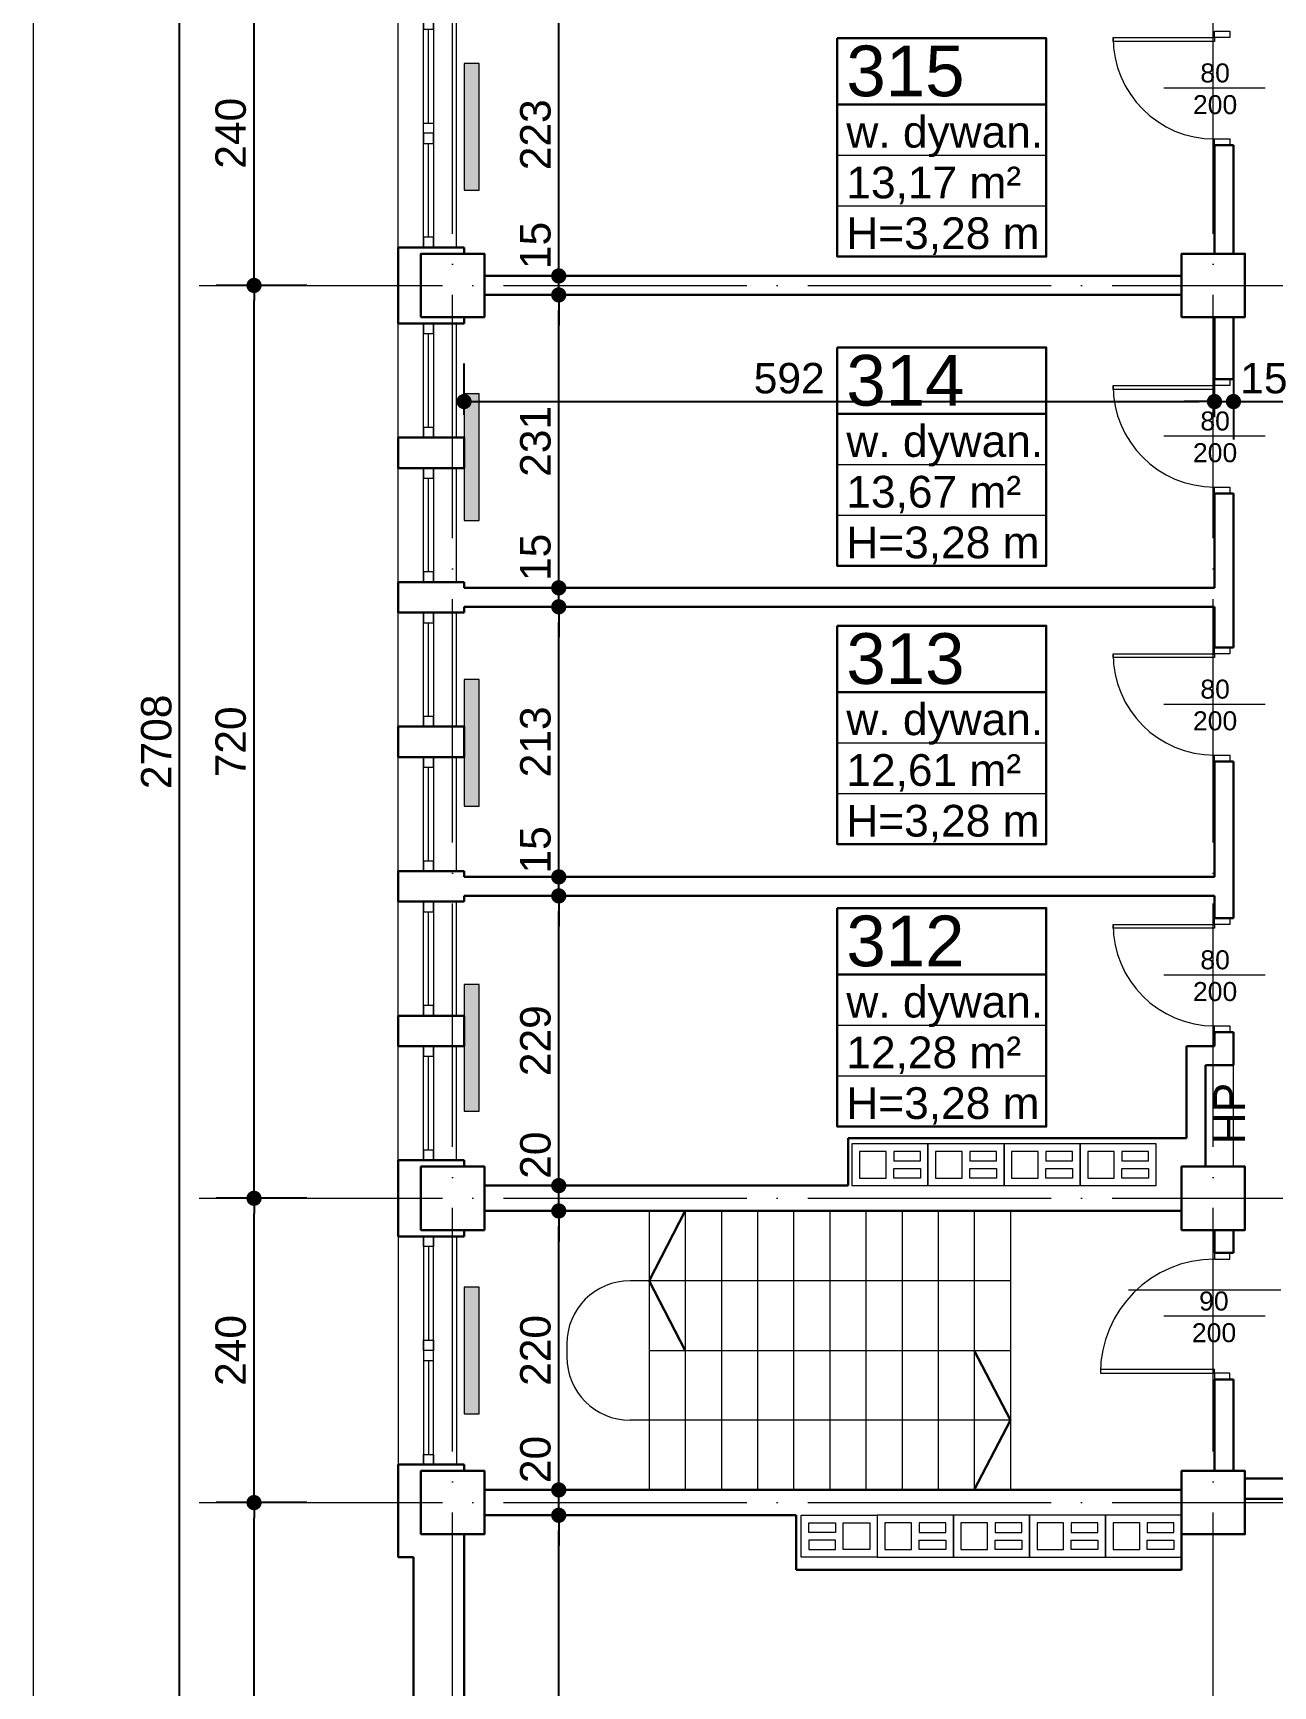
# Model space of a CAD drawing. Header units: millimetres. Extents: x 54 to 8480, y -22812 to 17434.
# Drawn here: x 1302 to 2280, y 1294 to 2598 of the extents above; entities that cross this region are included whole.
import ezdxf

# ---------------------------------------------------------------- set-up
doc = ezdxf.new("R2010")
doc.units = ezdxf.units.MM
doc.linetypes.add('ACAD_ISO04W100', pattern=[30, 24, -3, 0, -3])
doc.layers.add('grzejniki', color=104, linetype='Continuous')
doc.layers.add('TABELKI PO UWAGACH', color=5, linetype='Continuous')
for name, color, linetype, lineweight in [('osie', 132, 'ACAD_ISO04W100', 0), ('PLATFORMA', 7, 'Continuous', 0), ('STOLARKA', 97, 'Continuous', 0), ('tabelki', 151, 'Continuous', 0), ('wymiary', 150, 'Continuous', 0)]:
    doc.layers.add(name, color=color, linetype=linetype, lineweight=lineweight)
doc.styles.get("Standard").update_dxf_attribs({"font": 'arial.ttf'})
doc.dimstyles.new('ISO-25', dxfattribs={"dimtxt": 24, "dimasz": 12, "dimexe": 30, "dimexo": 30, "dimgap": 6, "dimtad": 1, "dimdec": 0, "dimtxsty": 'Standard', "dimblk": 'DOT', "dimcen": 2.5, "dimadec": 0, "dimazin": 0, "dimtfac": 1, "dimtdec": 0, "dimtmove": 0, "dimatfit": 3, "dimldrblk": 'DOT', "dimfxl": 1, "dimarcsym": 0})

# ---------------------------------------------------------------- blocks, each defined once
blk = doc.blocks.new('A$C13771EA7')
at = {"color": 132, "linetype": 'ACAD_ISO04W100', "lineweight": 0, "ltscale": 8}
for p, q in [((31, -2874), (31, 166)), ((631, -2874), (631, 166)), ((-169, -994), (3231, -994)), ((-169, -1714), (3231, -1714)), ((-169, -1954), (4311, -1954))]:
    blk.add_line(p, q, dxfattribs=at)
blk = doc.blocks.new('A$C2F3E3BB6')
at = {"layer": 'STOLARKA', "lineweight": 0}
for p, q in [((0, 40), (180, 40)), ((8, 16), (82, 16)), ((98, 16), (172, 16)), ((0, 0), (0, -6)), ((180, -6), (180, 0)), ((0, -6), (180, -6))]:
    blk.add_line(p, q, dxfattribs=at)
for points in [[(0, 20), (180, 20), (180, 12), (0, 12)], [(0, 12), (8, 12), (8, 20), (0, 20)], [(82, 12), (90, 12), (90, 20), (82, 20)], [(98, 12), (90, 12), (90, 20), (98, 20)], [(172, 12), (180, 12), (180, 20), (172, 20)]]:
    blk.add_lwpolyline(points, close=True, dxfattribs=at)
blk = doc.blocks.new('A$C4DC22848')
at = {"layer": 'STOLARKA', "lineweight": 0}
for p, q in [((0, 0), (90, 0)), ((8, -24), (82, -24)), ((0, -40), (0, -46)), ((0, -46), (90, -46)), ((90, -46), (90, -40))]:
    blk.add_line(p, q, dxfattribs=at)
for points in [[(0, -20), (90, -20), (90, -28), (0, -28)], [(0, -28), (8, -28), (8, -20), (0, -20)], [(82, -28), (90, -28), (90, -20), (82, -20)]]:
    blk.add_lwpolyline(points, close=True, dxfattribs=at)
blk = doc.blocks.new('A$C1D836454')
at = {"color": 82, "lineweight": 0}
for points in [[(0, -16.5), (60, -16.5), (60, 16.5), (0, 16.5)], [(6, -10.5), (27, -10.5), (27, 10.5), (6, 10.5)], [(33, 3), (54, 3), (54, 10.5), (33, 10.5)], [(33, -3), (54, -3), (54, -10.5), (33, -10.5)]]:
    blk.add_lwpolyline(points, close=True, dxfattribs=at)
blk = doc.blocks.new('_Dot')
at = {"color": 0, "linetype": 'ByBlock', "lineweight": -2}
blk.add_line((-0.5, 0), (-1, 0), dxfattribs=at)
at = {"color": 0, "linetype": 'ByBlock', "lineweight": 0, "const_width": 0.5}
blk.add_lwpolyline([(-0.25, 0, 1), (0.25, 0, 1)], format="xyb", close=True, dxfattribs=at)
blk = doc.blocks.new('*D123')
at = {"layer": 'Defpoints', "color": 0, "linetype": 'Continuous', "lineweight": 0}
for p in [(1475.9, 1438.7), (1547.6, 1438.7), (1547.6, 718.7)]:
    blk.add_point(p, dxfattribs=at)
at = {"layer": 'wymiary', "color": 0, "linetype": 'Continuous', "lineweight": -2}
for p, q in [((1517.6, 1438.7), (1445.9, 1438.7)), ((1475.9, 730.7), (1475.9, 1426.7)), ((1517.6, 718.7), (1445.9, 718.7))]:
    blk.add_line(p, q, dxfattribs=at)
at = {"layer": 'wymiary', "color": 0, "linetype": 'Continuous', "lineweight": -2, "xscale": 12, "yscale": 12, "zscale": 12}
for p, rotation in [((1475.9, 1438.7), 90), ((1475.9, 718.7), 270)]:
    blk.add_blockref('_Dot', p, dxfattribs=dict(at, rotation=rotation))
at = {"layer": 'wymiary', "color": 0, "linetype": 'Continuous', "lineweight": 0, "insert": (1457.6, 1078.7), "char_height": 24, "attachment_point": 5, "rotation": 90}
blk.add_mtext('720', dxfattribs=at)
blk = doc.blocks.new('*D124')
at = {"layer": 'Defpoints', "color": 0, "linetype": 'Continuous', "lineweight": 0}
for p in [(1475.9, 1678.7), (1547.6, 1678.7), (1547.6, 1438.7)]:
    blk.add_point(p, dxfattribs=at)
at = {"layer": 'wymiary', "color": 0, "linetype": 'Continuous', "lineweight": -2}
for p, q in [((1517.6, 1678.7), (1445.9, 1678.7)), ((1475.9, 1450.7), (1475.9, 1666.7)), ((1517.6, 1438.7), (1445.9, 1438.7))]:
    blk.add_line(p, q, dxfattribs=at)
at = {"layer": 'wymiary', "color": 0, "linetype": 'Continuous', "lineweight": -2, "xscale": 12, "yscale": 12, "zscale": 12}
for p, rotation in [((1475.9, 1678.7), 90), ((1475.9, 1438.7), 270)]:
    blk.add_blockref('_Dot', p, dxfattribs=dict(at, rotation=rotation))
at = {"layer": 'wymiary', "color": 0, "linetype": 'Continuous', "lineweight": 0, "insert": (1457.6, 1558.7), "char_height": 24, "attachment_point": 5, "rotation": 90}
blk.add_mtext('240', dxfattribs=at)
blk = doc.blocks.new('*D125')
at = {"layer": 'Defpoints', "color": 0, "linetype": 'Continuous', "lineweight": 0}
for p in [(1475.9, 2398.7), (1547.6, 2398.7), (1547.6, 1678.7)]:
    blk.add_point(p, dxfattribs=at)
at = {"layer": 'wymiary', "color": 0, "linetype": 'Continuous', "lineweight": -2}
for p, q in [((1517.6, 2398.7), (1445.9, 2398.7)), ((1475.9, 1690.7), (1475.9, 2386.7)), ((1517.6, 1678.7), (1445.9, 1678.7))]:
    blk.add_line(p, q, dxfattribs=at)
at = {"layer": 'wymiary', "color": 0, "linetype": 'Continuous', "lineweight": -2, "xscale": 12, "yscale": 12, "zscale": 12}
for p, rotation in [((1475.9, 2398.7), 90), ((1475.9, 1678.7), 270)]:
    blk.add_blockref('_Dot', p, dxfattribs=dict(at, rotation=rotation))
at = {"layer": 'wymiary', "color": 0, "linetype": 'Continuous', "lineweight": 0, "insert": (1457.6, 2038.7), "char_height": 24, "attachment_point": 5, "rotation": 90}
blk.add_mtext('720', dxfattribs=at)
blk = doc.blocks.new('*D99')
at = {"layer": 'Defpoints', "color": 0, "linetype": 'Continuous', "lineweight": 0}
for p in [(1475.9, 2638.7), (1547.6, 2638.7), (1547.6, 2398.7)]:
    blk.add_point(p, dxfattribs=at)
at = {"layer": 'wymiary', "color": 0, "linetype": 'Continuous', "lineweight": -2}
for p, q in [((1517.6, 2638.7), (1445.9, 2638.7)), ((1475.9, 2410.7), (1475.9, 2626.7)), ((1517.6, 2398.7), (1445.9, 2398.7))]:
    blk.add_line(p, q, dxfattribs=at)
at = {"layer": 'wymiary', "color": 0, "linetype": 'Continuous', "lineweight": -2, "xscale": 12, "yscale": 12, "zscale": 12}
for p, rotation in [((1475.9, 2638.7), 90), ((1475.9, 2398.7), 270)]:
    blk.add_blockref('_Dot', p, dxfattribs=dict(at, rotation=rotation))
at = {"layer": 'wymiary', "color": 0, "linetype": 'Continuous', "lineweight": 0, "insert": (1457.6, 2518.7), "char_height": 24, "attachment_point": 5, "rotation": 90}
blk.add_mtext('240', dxfattribs=at)
blk = doc.blocks.new('*D115')
at = {"layer": 'Defpoints', "color": 0, "linetype": 'Continuous', "lineweight": 0}
for p in [(1417.2, 3392.7), (1601.6, 3392.7), (1601.6, 684.7)]:
    blk.add_point(p, dxfattribs=at)
at = {"layer": 'wymiary', "color": 0, "linetype": 'Continuous', "lineweight": -2}
for p, q in [((1571.6, 3392.7), (1387.2, 3392.7)), ((1417.2, 696.7), (1417.2, 3380.7)), ((1571.6, 684.7), (1387.2, 684.7))]:
    blk.add_line(p, q, dxfattribs=at)
at = {"layer": 'wymiary', "color": 0, "linetype": 'Continuous', "lineweight": -2, "xscale": 12, "yscale": 12, "zscale": 12}
for p, rotation in [((1417.2, 3392.7), 90), ((1417.2, 684.7), 270)]:
    blk.add_blockref('_Dot', p, dxfattribs=dict(at, rotation=rotation))
at = {"layer": 'wymiary', "color": 0, "linetype": 'Continuous', "lineweight": 0, "insert": (1398.9, 2038.7), "char_height": 24, "attachment_point": 5, "rotation": 90}
blk.add_mtext('2708', dxfattribs=at)
blk = doc.blocks.new('*D276')
at = {"layer": 'Defpoints', "color": 0, "linetype": 'Continuous', "lineweight": 0}
for p in [(1716.3, 1428.7), (1755.6, 1428.7), (1755.6, 724.7)]:
    blk.add_point(p, dxfattribs=at)
at = {"layer": 'wymiary', "color": 0, "linetype": 'Continuous', "lineweight": -2}
for p, q in [((1725.6, 1428.7), (1686.3, 1428.7)), ((1716.3, 736.7), (1716.3, 1416.7)), ((1725.6, 724.7), (1686.3, 724.7))]:
    blk.add_line(p, q, dxfattribs=at)
at = {"layer": 'wymiary', "color": 0, "linetype": 'Continuous', "lineweight": -2, "xscale": 12, "yscale": 12, "zscale": 12}
for p, rotation in [((1716.3, 1428.7), 90), ((1716.3, 724.7), 270)]:
    blk.add_blockref('_Dot', p, dxfattribs=dict(at, rotation=rotation))
at = {"layer": 'wymiary', "color": 0, "linetype": 'Continuous', "lineweight": 0, "insert": (1698, 1076.7), "char_height": 24, "attachment_point": 5, "rotation": 90}
blk.add_mtext('704', dxfattribs=at)
blk = doc.blocks.new('*D275')
at = {"layer": 'Defpoints', "color": 0, "linetype": 'Continuous', "lineweight": 0}
for p in [(1716.3, 1448.7), (1716.3, 1448.7), (1755.6, 1428.7)]:
    blk.add_point(p, dxfattribs=at)
at = {"layer": 'wymiary', "color": 0, "linetype": 'Continuous', "lineweight": -2}
for p, q in [((1716.3, 1460.7), (1716.3, 1472.7)), ((1716.3, 1428.7), (1716.3, 1448.7)), ((1725.6, 1428.7), (1686.3, 1428.7)), ((1716.3, 1416.7), (1716.3, 1404.7))]:
    blk.add_line(p, q, dxfattribs=at)
at = {"layer": 'wymiary', "color": 0, "linetype": 'Continuous', "lineweight": -2, "xscale": 12, "yscale": 12, "zscale": 12}
for p, rotation in [((1716.3, 1448.7), 270), ((1716.3, 1428.7), 90)]:
    blk.add_blockref('_Dot', p, dxfattribs=dict(at, rotation=rotation))
at = {"layer": 'wymiary', "color": 0, "linetype": 'Continuous', "lineweight": 0, "insert": (1698, 1472.7), "char_height": 24, "attachment_point": 5, "rotation": 90}
blk.add_mtext('20', dxfattribs=at)
blk = doc.blocks.new('*D277')
at = {"layer": 'Defpoints', "color": 0, "linetype": 'Continuous', "lineweight": 0}
for p in [(1716.3, 1668.7), (1716.3, 1668.7), (1716.3, 1448.7)]:
    blk.add_point(p, dxfattribs=at)
at = {"layer": 'wymiary', "color": 0, "linetype": 'Continuous', "lineweight": -2}
blk.add_line((1716.3, 1460.7), (1716.3, 1656.7), dxfattribs=at)
at = {"layer": 'wymiary', "color": 0, "linetype": 'Continuous', "lineweight": -2, "xscale": 12, "yscale": 12, "zscale": 12}
for p, rotation in [((1716.3, 1668.7), 90), ((1716.3, 1448.7), 270)]:
    blk.add_blockref('_Dot', p, dxfattribs=dict(at, rotation=rotation))
at = {"layer": 'wymiary', "color": 0, "linetype": 'Continuous', "lineweight": 0, "insert": (1698, 1558.7), "char_height": 24, "attachment_point": 5, "rotation": 90}
blk.add_mtext('220', dxfattribs=at)
blk = doc.blocks.new('*D278')
at = {"layer": 'Defpoints', "color": 0, "linetype": 'Continuous', "lineweight": 0}
for p in [(1716.3, 1688.7), (1716.3, 1688.7), (1716.3, 1668.7)]:
    blk.add_point(p, dxfattribs=at)
at = {"layer": 'wymiary', "color": 0, "linetype": 'Continuous', "lineweight": -2}
for p, q in [((1716.3, 1700.7), (1716.3, 1712.7)), ((1716.3, 1668.7), (1716.3, 1688.7)), ((1716.3, 1656.7), (1716.3, 1644.7))]:
    blk.add_line(p, q, dxfattribs=at)
at = {"layer": 'wymiary', "color": 0, "linetype": 'Continuous', "lineweight": -2, "xscale": 12, "yscale": 12, "zscale": 12}
for p, rotation in [((1716.3, 1688.7), 270), ((1716.3, 1668.7), 90)]:
    blk.add_blockref('_Dot', p, dxfattribs=dict(at, rotation=rotation))
at = {"layer": 'wymiary', "color": 0, "linetype": 'Continuous', "lineweight": 0, "insert": (1698, 1712.7), "char_height": 24, "attachment_point": 5, "rotation": 90}
blk.add_mtext('20', dxfattribs=at)
blk = doc.blocks.new('*D279')
at = {"layer": 'Defpoints', "color": 0, "linetype": 'Continuous', "lineweight": 0}
for p in [(1716.3, 1917.2), (1716.3, 1917.2), (1716.3, 1688.7)]:
    blk.add_point(p, dxfattribs=at)
at = {"layer": 'wymiary', "color": 0, "linetype": 'Continuous', "lineweight": -2}
blk.add_line((1716.3, 1700.7), (1716.3, 1905.2), dxfattribs=at)
at = {"layer": 'wymiary', "color": 0, "linetype": 'Continuous', "lineweight": -2, "xscale": 12, "yscale": 12, "zscale": 12}
for p, rotation in [((1716.3, 1917.2), 90), ((1716.3, 1688.7), 270)]:
    blk.add_blockref('_Dot', p, dxfattribs=dict(at, rotation=rotation))
at = {"layer": 'wymiary', "color": 0, "linetype": 'Continuous', "lineweight": 0, "insert": (1698, 1803), "char_height": 24, "attachment_point": 5, "rotation": 90}
blk.add_mtext('229', dxfattribs=at)
blk = doc.blocks.new('*D280')
at = {"layer": 'Defpoints', "color": 0, "linetype": 'Continuous', "lineweight": 0}
for p in [(1716.3, 1932.2), (1716.3, 1932.2), (1716.3, 1917.2)]:
    blk.add_point(p, dxfattribs=at)
at = {"layer": 'wymiary', "color": 0, "linetype": 'Continuous', "lineweight": -2}
for p, q in [((1716.3, 1944.2), (1716.3, 1956.2)), ((1716.3, 1917.2), (1716.3, 1932.2)), ((1716.3, 1905.2), (1716.3, 1893.2))]:
    blk.add_line(p, q, dxfattribs=at)
at = {"layer": 'wymiary', "color": 0, "linetype": 'Continuous', "lineweight": -2, "xscale": 12, "yscale": 12, "zscale": 12}
for p, rotation in [((1716.3, 1932.2), 270), ((1716.3, 1917.2), 90)]:
    blk.add_blockref('_Dot', p, dxfattribs=dict(at, rotation=rotation))
at = {"layer": 'wymiary', "color": 0, "linetype": 'Continuous', "lineweight": 0, "insert": (1698, 1953.5), "char_height": 24, "attachment_point": 5, "rotation": 90}
blk.add_mtext('15', dxfattribs=at)
blk = doc.blocks.new('*D281')
at = {"layer": 'Defpoints', "color": 0, "linetype": 'Continuous', "lineweight": 0}
for p in [(1716.3, 2145.2), (1716.3, 2145.2), (1716.3, 1932.2)]:
    blk.add_point(p, dxfattribs=at)
at = {"layer": 'wymiary', "color": 0, "linetype": 'Continuous', "lineweight": -2}
blk.add_line((1716.3, 1944.2), (1716.3, 2133.2), dxfattribs=at)
at = {"layer": 'wymiary', "color": 0, "linetype": 'Continuous', "lineweight": -2, "xscale": 12, "yscale": 12, "zscale": 12}
for p, rotation in [((1716.3, 2145.2), 90), ((1716.3, 1932.2), 270)]:
    blk.add_blockref('_Dot', p, dxfattribs=dict(at, rotation=rotation))
at = {"layer": 'wymiary', "color": 0, "linetype": 'Continuous', "lineweight": 0, "insert": (1698, 2038.7), "char_height": 24, "attachment_point": 5, "rotation": 90}
blk.add_mtext('213', dxfattribs=at)
blk = doc.blocks.new('*D282')
at = {"layer": 'Defpoints', "color": 0, "linetype": 'Continuous', "lineweight": 0}
for p in [(1716.3, 2160.2), (1716.3, 2160.2), (1716.3, 2145.2)]:
    blk.add_point(p, dxfattribs=at)
at = {"layer": 'wymiary', "color": 0, "linetype": 'Continuous', "lineweight": -2}
for p, q in [((1716.3, 2172.2), (1716.3, 2184.2)), ((1716.3, 2145.2), (1716.3, 2160.2)), ((1716.3, 2133.2), (1716.3, 2121.2))]:
    blk.add_line(p, q, dxfattribs=at)
at = {"layer": 'wymiary', "color": 0, "linetype": 'Continuous', "lineweight": -2, "xscale": 12, "yscale": 12, "zscale": 12}
for p, rotation in [((1716.3, 2160.2), 270), ((1716.3, 2145.2), 90)]:
    blk.add_blockref('_Dot', p, dxfattribs=dict(at, rotation=rotation))
at = {"layer": 'wymiary', "color": 0, "linetype": 'Continuous', "lineweight": 0, "insert": (1698, 2184.2), "char_height": 24, "attachment_point": 5, "rotation": 90}
blk.add_mtext('15', dxfattribs=at)
blk = doc.blocks.new('*D283')
at = {"layer": 'Defpoints', "color": 0, "linetype": 'Continuous', "lineweight": 0}
for p in [(1716.3, 2391.2), (1716.3, 2391.2), (1716.3, 2160.2)]:
    blk.add_point(p, dxfattribs=at)
at = {"layer": 'wymiary', "color": 0, "linetype": 'Continuous', "lineweight": -2}
blk.add_line((1716.3, 2172.2), (1716.3, 2379.2), dxfattribs=at)
at = {"layer": 'wymiary', "color": 0, "linetype": 'Continuous', "lineweight": -2, "xscale": 12, "yscale": 12, "zscale": 12}
for p, rotation in [((1716.3, 2391.2), 90), ((1716.3, 2160.2), 270)]:
    blk.add_blockref('_Dot', p, dxfattribs=dict(at, rotation=rotation))
at = {"layer": 'wymiary', "color": 0, "linetype": 'Continuous', "lineweight": 0, "insert": (1698, 2275.7), "char_height": 24, "attachment_point": 5, "rotation": 90}
blk.add_mtext('231', dxfattribs=at)
blk = doc.blocks.new('*D284')
at = {"layer": 'Defpoints', "color": 0, "linetype": 'Continuous', "lineweight": 0}
for p in [(1716.3, 2406.2), (1716.3, 2406.2), (1716.3, 2391.2)]:
    blk.add_point(p, dxfattribs=at)
at = {"layer": 'wymiary', "color": 0, "linetype": 'Continuous', "lineweight": -2}
for p, q in [((1716.3, 2418.2), (1716.3, 2430.2)), ((1716.3, 2391.2), (1716.3, 2406.2)), ((1716.3, 2379.2), (1716.3, 2367.2))]:
    blk.add_line(p, q, dxfattribs=at)
at = {"layer": 'wymiary', "color": 0, "linetype": 'Continuous', "lineweight": -2, "xscale": 12, "yscale": 12, "zscale": 12}
for p, rotation in [((1716.3, 2406.2), 270), ((1716.3, 2391.2), 90)]:
    blk.add_blockref('_Dot', p, dxfattribs=dict(at, rotation=rotation))
at = {"layer": 'wymiary', "color": 0, "linetype": 'Continuous', "lineweight": 0, "insert": (1698, 2430.2), "char_height": 24, "attachment_point": 5, "rotation": 90}
blk.add_mtext('15', dxfattribs=at)
blk = doc.blocks.new('*D285')
at = {"layer": 'Defpoints', "color": 0, "linetype": 'Continuous', "lineweight": 0}
for p in [(1716.3, 2628.7), (1716.3, 2628.7), (1716.3, 2406.2)]:
    blk.add_point(p, dxfattribs=at)
at = {"layer": 'wymiary', "color": 0, "linetype": 'Continuous', "lineweight": -2}
blk.add_line((1716.3, 2418.2), (1716.3, 2616.7), dxfattribs=at)
at = {"layer": 'wymiary', "color": 0, "linetype": 'Continuous', "lineweight": -2, "xscale": 12, "yscale": 12, "zscale": 12}
for p, rotation in [((1716.3, 2628.7), 90), ((1716.3, 2406.2), 270)]:
    blk.add_blockref('_Dot', p, dxfattribs=dict(at, rotation=rotation))
at = {"layer": 'wymiary', "color": 0, "linetype": 'Continuous', "lineweight": 0, "insert": (1698, 2517.5), "char_height": 24, "attachment_point": 5, "rotation": 90}
blk.add_mtext('223', dxfattribs=at)
blk = doc.blocks.new('*D578')
at = {"layer": 'Defpoints', "color": 0, "linetype": 'Continuous', "lineweight": 0}
for p in [(2233.6, 2307.1), (1641.6, 2266.7), (2233.6, 2264.7)]:
    blk.add_point(p, dxfattribs=at)
at = {"layer": 'wymiary', "color": 0, "linetype": 'Continuous', "lineweight": -2}
for p, q in [((1641.6, 2296.7), (1641.6, 2337.1)), ((2233.6, 2294.7), (2233.6, 2337.1)), ((1653.6, 2307.1), (2221.6, 2307.1))]:
    blk.add_line(p, q, dxfattribs=at)
at = {"layer": 'wymiary', "color": 0, "linetype": 'Continuous', "lineweight": -2, "xscale": 12, "yscale": 12, "zscale": 12, "rotation": 180}
blk.add_blockref('_Dot', (1641.6, 2307.1), dxfattribs=at)
at = {"layer": 'wymiary', "color": 0, "linetype": 'Continuous', "lineweight": -2, "xscale": 12, "yscale": 12, "zscale": 12}
blk.add_blockref('_Dot', (2233.6, 2307.1), dxfattribs=at)
at = {"layer": 'wymiary', "color": 0, "linetype": 'Continuous', "lineweight": 0, "insert": (1898.1, 2325.4), "char_height": 24, "attachment_point": 5}
blk.add_mtext('592', dxfattribs=at)
blk = doc.blocks.new('*D579')
at = {"layer": 'Defpoints', "color": 0, "linetype": 'Continuous', "lineweight": 0}
for p in [(2248.6, 2364.7), (2248.6, 2307.1), (2233.6, 2264.7)]:
    blk.add_point(p, dxfattribs=at)
at = {"layer": 'wymiary', "color": 0, "linetype": 'Continuous', "lineweight": -2}
for p, q in [((2233.6, 2294.7), (2233.6, 2337.1)), ((2248.6, 2334.7), (2248.6, 2277.1)), ((2221.6, 2307.1), (2209.6, 2307.1)), ((2233.6, 2307.1), (2248.6, 2307.1)), ((2260.6, 2307.1), (2272.6, 2307.1))]:
    blk.add_line(p, q, dxfattribs=at)
at = {"layer": 'wymiary', "color": 0, "linetype": 'Continuous', "lineweight": -2, "xscale": 12, "yscale": 12, "zscale": 12}
blk.add_blockref('_Dot', (2233.6, 2307.1), dxfattribs=at)
at = {"layer": 'wymiary', "color": 0, "linetype": 'Continuous', "lineweight": -2, "xscale": 12, "yscale": 12, "zscale": 12, "rotation": 180}
blk.add_blockref('_Dot', (2248.6, 2307.1), dxfattribs=at)
at = {"layer": 'wymiary', "color": 0, "linetype": 'Continuous', "lineweight": 0, "insert": (2272.6, 2325.4), "char_height": 24, "attachment_point": 5}
blk.add_mtext('15', dxfattribs=at)
blk = doc.blocks.new('*D580')
at = {"layer": 'Defpoints', "color": 0, "linetype": 'Continuous', "lineweight": 0}
for p in [(2248.6, 2364.7), (2452.6, 2307.1), (2452.6, 2307.1)]:
    blk.add_point(p, dxfattribs=at)
at = {"layer": 'wymiary', "color": 0, "linetype": 'Continuous', "lineweight": -2}
for p, q in [((2248.6, 2334.7), (2248.6, 2277.1)), ((2260.6, 2307.1), (2440.6, 2307.1))]:
    blk.add_line(p, q, dxfattribs=at)
at = {"layer": 'wymiary', "color": 0, "linetype": 'Continuous', "lineweight": -2, "xscale": 12, "yscale": 12, "zscale": 12, "rotation": 180}
blk.add_blockref('_Dot', (2248.6, 2307.1), dxfattribs=at)
at = {"layer": 'wymiary', "color": 0, "linetype": 'Continuous', "lineweight": -2, "xscale": 12, "yscale": 12, "zscale": 12}
blk.add_blockref('_Dot', (2452.6, 2307.1), dxfattribs=at)
at = {"layer": 'wymiary', "color": 0, "linetype": 'Continuous', "lineweight": 0, "insert": (2350.6, 2325.4), "char_height": 24, "attachment_point": 5}
blk.add_mtext('204', dxfattribs=at)
blk = doc.blocks.new('A$C508466D2')
at = {"layer": 'grzejniki', "linetype": 'Continuous', "lineweight": 0}
blk.add_hatch(color=256, dxfattribs=at).paths.add_polyline_path([(-50, -12), (50, -12), (50, 0), (-50, 0)])
blk.add_lwpolyline([(-50, -12), (50, -12), (50, 0), (-50, 0)], close=True, dxfattribs=at)

msp = doc.modelspace()

# ---------------------------------------------------------------- linework, layer by layer
at = {"lineweight": 30}
for p, q in [((2233.6, 2509.2), (2233.6, 2423.7)), ((2233.6, 2509.2), (2248.6, 2509.2)), ((2248.6, 2509.2), (2248.6, 2423.7)), ((1589.6, 2428.7), (1589.6, 2368.7)), ((1641.6, 2428.7), (1589.6, 2428.7)), ((1641.6, 2428.7), (1641.6, 2423.7)), ((1657.6, 2406.2), (2207.6, 2406.2)), ((1657.6, 2391.2), (2207.6, 2391.2)), ((1641.6, 2373.7), (1641.6, 2368.7)), ((2233.6, 2373.7), (2233.6, 2324.7)), ((2248.6, 2373.7), (2248.6, 2324.7)), ((1641.6, 2368.7), (1589.6, 2368.7)), ((2233.6, 2324.7), (2248.6, 2324.7)), ((1589.6, 2278.7), (1589.6, 2254.7)), ((1641.6, 2278.7), (1589.6, 2278.7)), ((1641.6, 2278.7), (1641.6, 2254.7)), ((1641.6, 2254.7), (1589.6, 2254.7)), ((2233.6, 2234.7), (2233.6, 2160.2)), ((2233.6, 2234.7), (2248.6, 2234.7)), ((2248.6, 2234.7), (2248.6, 2113.2)), ((1589.6, 2164.7), (1589.6, 2140.7)), ((1641.6, 2164.7), (1589.6, 2164.7)), ((1641.6, 2164.7), (1641.6, 2160.2)), ((1641.6, 2160.2), (2233.6, 2160.2)), ((1641.6, 2140.7), (1589.6, 2140.7)), ((1641.6, 2145.2), (2233.6, 2145.2)), ((1641.6, 2145.2), (1641.6, 2140.7)), ((2233.6, 2145.2), (2233.6, 2113.2)), ((2233.6, 2113.2), (2248.6, 2113.2)), ((1589.6, 2050.7), (1589.6, 2026.7)), ((1641.6, 2050.7), (1589.6, 2050.7)), ((1641.6, 2050.7), (1641.6, 2026.7)), ((1641.6, 2026.7), (1589.6, 2026.7)), ((2233.6, 2023.2), (2233.6, 1932.2)), ((2233.6, 2023.2), (2248.6, 2023.2)), ((2248.6, 2023.2), (2248.6, 1899.7)), ((1589.6, 1936.7), (1589.6, 1912.7)), ((1641.6, 1936.7), (1589.6, 1936.7)), ((1641.6, 1936.7), (1641.6, 1932.2)), ((1641.6, 1932.2), (2233.6, 1932.2)), ((1641.6, 1917.2), (2233.6, 1917.2)), ((1641.6, 1917.2), (1641.6, 1912.7)), ((2233.6, 1917.2), (2233.6, 1899.7)), ((1641.6, 1912.7), (1589.6, 1912.7)), ((2233.6, 1899.7), (2248.6, 1899.7)), ((1589.6, 1822.7), (1589.6, 1798.7)), ((1641.6, 1822.7), (1589.6, 1822.7)), ((1641.6, 1822.7), (1641.6, 1798.7)), ((2233.6, 1809.7), (2233.6, 1798.7)), ((2233.6, 1809.7), (2248.6, 1809.7)), ((2248.6, 1809.7), (2248.6, 1783.7)), ((1641.6, 1798.7), (1589.6, 1798.7)), ((2211.6, 1798.7), (2211.6, 1726.2)), ((2211.6, 1798.7), (2233.6, 1798.7)), ((2226.6, 1783.7), (2226.6, 1703.7)), ((2226.6, 1783.7), (2248.6, 1783.7)), ((1944.6, 1688.7), (1944.6, 1726.2)), ((2211.6, 1726.2), (1944.6, 1726.2)), ((1589.6, 1708.7), (1589.6, 1648.7)), ((1641.6, 1708.7), (1589.6, 1708.7)), ((1641.6, 1708.7), (1641.6, 1703.7)), ((1657.6, 1688.7), (1944.6, 1688.7)), ((1657.6, 1668.7), (2207.6, 1668.7)), ((1816.1, 1668.7), (1787.6, 1613.7)), ((1641.6, 1648.7), (1589.6, 1648.7)), ((1641.6, 1653.7), (1641.6, 1648.7)), ((2233.6, 1653.7), (2233.6, 1635.7)), ((2248.6, 1653.7), (2248.6, 1635.7)), ((2233.6, 1635.7), (2248.6, 1635.7)), ((1787.6, 1613.7), (1816.1, 1558.7)), ((2044.1, 1558.7), (2072.6, 1503.7)), ((2233.6, 1535.7), (2233.6, 1463.7)), ((2233.6, 1535.7), (2248.6, 1535.7)), ((2248.6, 1535.7), (2248.6, 1463.7)), ((2072.6, 1503.7), (2044.1, 1448.7)), ((1589.6, 1468.7), (1589.6, 1395.7)), ((1641.6, 1468.7), (1589.6, 1468.7)), ((1641.6, 1468.7), (1641.6, 1463.7)), ((1657.6, 1448.7), (2207.6, 1448.7)), ((2257.6, 1457.7), (2317.6, 1457.7)), ((2257.6, 1441.7), (2317.6, 1441.7)), ((1657.6, 1428.7), (1903.6, 1428.7)), ((1903.6, 1385.7), (1903.6, 1428.7)), ((1641.6, 743.7), (1641.6, 1413.7)), ((2207.6, 1413.7), (2207.6, 1385.7)), ((1589.6, 1395.7), (1601.6, 1395.7)), ((1601.6, 684.7), (1601.6, 1395.7)), ((2207.6, 1385.7), (1903.6, 1385.7))]:
    msp.add_line(p, q, dxfattribs=at)
at = {"lineweight": 0}
for p, q in [((1787.6, 1668.7), (1787.6, 1448.7)), ((1816.1, 1668.7), (1816.1, 1448.7)), ((1844.6, 1668.7), (1844.6, 1448.7)), ((1873.1, 1668.7), (1873.1, 1448.7)), ((1901.6, 1668.7), (1901.6, 1448.7)), ((1930.1, 1668.7), (1930.1, 1448.7)), ((1958.6, 1668.7), (1958.6, 1448.7)), ((1987.1, 1668.7), (1987.1, 1448.7)), ((2015.6, 1668.7), (2015.6, 1448.7)), ((2044.1, 1668.7), (2044.1, 1448.7)), ((2072.6, 1668.7), (2072.6, 1448.7)), ((2072.6, 1613.7), (1772.6, 1613.7)), ((1722.6, 1563.7), (1722.6, 1553.7)), ((1787.6, 1558.7), (2072.6, 1558.7)), ((2072.6, 1503.7), (1772.6, 1503.7))]:
    msp.add_line(p, q, dxfattribs=at)
at = {"lineweight": 30}
for points in [[(1607.6, 2373.7), (1657.6, 2373.7), (1657.6, 2423.7), (1607.6, 2423.7)], [(1607.6, 2373.7), (1657.6, 2373.7), (1657.6, 2423.7), (1607.6, 2423.7)], [(2207.6, 2373.7), (2257.6, 2373.7), (2257.6, 2423.7), (2207.6, 2423.7)], [(1607.6, 1653.7), (1657.6, 1653.7), (1657.6, 1703.7), (1607.6, 1703.7)], [(1607.6, 1653.7), (1657.6, 1653.7), (1657.6, 1703.7), (1607.6, 1703.7)], [(2207.6, 1653.7), (2257.6, 1653.7), (2257.6, 1703.7), (2207.6, 1703.7)], [(1607.6, 1413.7), (1657.6, 1413.7), (1657.6, 1463.7), (1607.6, 1463.7)], [(1607.6, 1413.7), (1657.6, 1413.7), (1657.6, 1463.7), (1607.6, 1463.7)], [(2207.6, 1413.7), (2257.6, 1413.7), (2257.6, 1463.7), (2207.6, 1463.7)]]:
    msp.add_lwpolyline(points, close=True, dxfattribs=at)
at = {"lineweight": 0}
for centre, start, end in [((1772.6, 1563.7), 90, 180), ((1772.6, 1553.7), 180, 270)]:
    msp.add_arc(centre, 50, start, end, dxfattribs=at)
at = {"layer": 'PLATFORMA', "color": 7, "lineweight": 0}
msp.add_lwpolyline([(1301.6, 209.5), (6941.6, 209.5), (6941.6, 3804.5), (1301.6, 3804.5)], close=True, dxfattribs=at)
at = {"layer": 'PLATFORMA', "color": 1, "linetype": 'Continuous', "lineweight": 0}
msp.add_lwpolyline([(2248.6, 1783.7), (2226.6, 1783.7), (2226.6, 1703.7), (2248.6, 1703.7)], close=True, dxfattribs=at)
at = {"layer": 'STOLARKA', "lineweight": 0}
for p, q in [((2273.6, 2554.2), (2193.6, 2554.2)), ((2273.6, 2279.7), (2193.6, 2279.7)), ((2273.6, 2068.2), (2193.6, 2068.2)), ((2273.6, 1854.7), (2193.6, 1854.7)), ((2273.6, 1585.7), (2193.6, 1585.7))]:
    msp.add_line(p, q, dxfattribs=at)
for points in [[(2245.6, 2599.2), (2245.6, 2594.2), (2233.6, 2594.2), (2233.6, 2599.2)], [(2233.6, 2594.2), (2233.6, 2591.2), (2153.6, 2591.2), (2153.6, 2594.2)], [(2245.6, 2514.2), (2245.6, 2509.2), (2233.6, 2509.2), (2233.6, 2514.2)], [(2245.6, 2324.7), (2245.6, 2319.7), (2233.6, 2319.7), (2233.6, 2324.7)], [(2233.6, 2319.7), (2233.6, 2316.7), (2153.6, 2316.7), (2153.6, 2319.7)], [(2245.6, 2239.7), (2245.6, 2234.7), (2233.6, 2234.7), (2233.6, 2239.7)], [(2245.6, 2113.2), (2245.6, 2108.2), (2233.6, 2108.2), (2233.6, 2113.2)], [(2233.6, 2108.2), (2233.6, 2105.2), (2153.6, 2105.2), (2153.6, 2108.2)], [(2245.6, 2028.2), (2245.6, 2023.2), (2233.6, 2023.2), (2233.6, 2028.2)], [(2233.6, 1894.7), (2233.6, 1891.7), (2153.6, 1891.7), (2153.6, 1894.7)], [(2245.6, 1899.7), (2245.6, 1894.7), (2233.6, 1894.7), (2233.6, 1899.7)], [(2245.6, 1814.7), (2245.6, 1809.7), (2233.6, 1809.7), (2233.6, 1814.7)], [(2245.6, 1630.7), (2245.6, 1635.7), (2233.6, 1635.7), (2233.6, 1630.7)], [(2233.6, 1540.7), (2233.6, 1543.7), (2143.6, 1543.7), (2143.6, 1540.7)], [(2245.6, 1535.7), (2245.6, 1540.7), (2233.6, 1540.7), (2233.6, 1535.7)]]:
    msp.add_lwpolyline(points, close=True, dxfattribs=at)
for centre, radius, start, end in [((2233.6, 2594.2), 80, 180, 270), ((2233.6, 2319.7), 80, 180, 270), ((2233.6, 2108.2), 80, 180, 270), ((2233.6, 1894.7), 80, 180, 270), ((2233.6, 1540.7), 90, 90, 180)]:
    msp.add_arc(centre, radius, start, end, dxfattribs=at)
at = {"layer": 'TABELKI PO UWAGACH', "color": 30, "linetype": 'Continuous', "lineweight": 30}
for p, q in [((1936, 2541.4), (2100.9, 2541.4)), ((1936, 2297.5), (2100.9, 2297.5)), ((1936, 2077.9), (2100.9, 2077.9)), ((1936, 1855.3), (2100.9, 1855.3))]:
    msp.add_line(p, q, dxfattribs=at)
at = {"layer": 'TABELKI PO UWAGACH', "color": 30, "linetype": 'Continuous', "lineweight": 0}
for p, q in [((1936, 2501.4), (2100.9, 2501.4)), ((1936, 2461.4), (2100.9, 2461.4)), ((1936, 2257.5), (2100.9, 2257.5)), ((1936, 2217.5), (2100.9, 2217.5)), ((1936, 2037.9), (2100.9, 2037.9)), ((1936, 1997.9), (2100.9, 1997.9)), ((1936, 1815.3), (2100.9, 1815.3)), ((1936, 1775.3), (2100.9, 1775.3)), ((2165.8, 1606.5), (2285.9, 1606.5))]:
    msp.add_line(p, q, dxfattribs=at)
at = {"layer": 'TABELKI PO UWAGACH', "color": 30, "linetype": 'Continuous', "lineweight": 30}
for points in [[(1936, 2593.7), (2100.9, 2593.7), (2100.9, 2421.4), (1936, 2421.4)], [(1936, 2349.8), (2100.9, 2349.8), (2100.9, 2177.5), (1936, 2177.5)], [(1936, 2130.3), (2100.9, 2130.3), (2100.9, 1957.9), (1936, 1957.9)], [(1936, 1907.6), (2100.9, 1907.6), (2100.9, 1735.3), (1936, 1735.3)]]:
    msp.add_lwpolyline(points, close=True, dxfattribs=at)

# ---------------------------------------------------------------- block references
at = {"color": 7, "lineweight": 30}
for p in [(1947.6, 1705.2), (2007.6, 1705.2), (2067.6, 1705.2), (2127.6, 1705.2), (1967.6, 1412.2), (2027.6, 1412.2), (2087.6, 1412.2), (2147.6, 1412.2)]:
    msp.add_blockref('A$C1D836454', p, dxfattribs=at)
at = {"color": 7, "lineweight": 30, "xscale": -1}
msp.add_blockref('A$C1D836454', (1967.6, 1412.2), dxfattribs=at)
at = {"layer": 'grzejniki', "linetype": 'Continuous', "lineweight": 0, "rotation": 90}
for p in [(1641.6, 2523.7), (1641.6, 2263.3), (1641.6, 2037.9), (1641.6, 1797.4), (1641.6, 1558.7)]:
    msp.add_blockref('A$C508466D2', p, dxfattribs=at)
at = {"layer": 'osie', "lineweight": 30}
msp.add_blockref('A$C13771EA7', (1601.6, 3392.7), dxfattribs=at)
at = {"layer": 'STOLARKA', "lineweight": 30, "rotation": 90}
for name, p in [('A$C2F3E3BB6', (1629.6, 2428.7)), ('A$C4DC22848', (1589.6, 2278.7)), ('A$C4DC22848', (1589.6, 2164.7)), ('A$C4DC22848', (1589.6, 2050.7)), ('A$C4DC22848', (1589.6, 1936.7)), ('A$C4DC22848', (1589.6, 1822.7)), ('A$C4DC22848', (1589.6, 1708.7))]:
    msp.add_blockref(name, p, dxfattribs=at)
at = {"layer": 'STOLARKA', "lineweight": 30, "xscale": -1, "rotation": 90}
msp.add_blockref('A$C2F3E3BB6', (1629.6, 1648.7), dxfattribs=at)

# ---------------------------------------------------------------- texts
at = {"layer": 'STOLARKA', "linetype": 'Continuous', "lineweight": 0}
for s, p in [('90', (2221.5, 1590.2)), ('200', (2215.8, 1565.2))]:
    msp.add_text(s, height=15, dxfattribs=at).set_placement(p)
at = {"layer": 'STOLARKA', "lineweight": 0, "char_height": 15, "width": 74.399, "attachment_point": 3}
for insert in [(2271.3, 2573.8), (2271.3, 2299.3), (2271.3, 2087.8), (2271.3, 1874.3)]:
    msp.add_mtext('\\pxqc;80\\P200', dxfattribs=dict(at, insert=insert))
at = {"layer": 'tabelki', "color": 5, "linetype": 'Continuous', "lineweight": 0, "attachment_point": 1}
for s, insert, char_height, width in [('\\pxql;315', (1943.2, 2587.9), 40, 47.056), ('\\pxql;w. dywan.', (1943.2, 2532.4), 25, 194.396), ('\\pxql;13,17 m²', (1943.2, 2492.4), 25, 160.906), ('\\pxql;H=3,28 m', (1943.2, 2452.4), 25, 182.523), ('\\pxql;314', (1943.2, 2343.9), 40, 47.056), ('\\pxql;w. dywan.', (1943.2, 2288.5), 25, 194.396), ('\\pxql;13,67 m²', (1943.2, 2248.5), 25, 160.906), ('\\pxql;H=3,28 m', (1943.2, 2208.5), 25, 182.523), ('\\pxql;313', (1943.2, 2124.4), 40, 47.056), ('\\pxql;w. dywan.', (1943.2, 2069), 25, 194.396), ('\\pxql;12,61 m²', (1943.2, 2029), 25, 160.906), ('\\pxql;H=3,28 m', (1943.2, 1989), 25, 182.523), ('\\pxql;312', (1943.2, 1901.7), 40, 47.056), ('\\pxql;w. dywan.', (1943.2, 1846.3), 25, 194.396), ('\\pxql;12,28 m²', (1943.2, 1806.3), 25, 160.906), ('\\pxql;H=3,28 m', (1943.2, 1766.3), 25, 182.523)]:
    msp.add_mtext(s, dxfattribs=dict(at, insert=insert, char_height=char_height, width=width))
at = {"layer": 'tabelki', "color": 5, "linetype": 'Continuous', "lineweight": 0, "insert": (2232.8, 1721.3), "char_height": 25, "width": 194.396, "attachment_point": 1, "rotation": 90}
msp.add_mtext('\\pxql;{\\C1;HP}', dxfattribs=at)

# ---------------------------------------------------------------- dimensions: what is measured, and where the dimension line sits
at = {"layer": 'wymiary', "linetype": 'Continuous', "lineweight": 0}
for base, p1, p2, picture, middle in [((1417.2, 3392.7), (1601.6, 684.7), (1601.6, 3392.7), '*D115', (1398.9, 2038.7)), ((1475.9, 1438.7), (1547.6, 718.7), (1547.6, 1438.7), '*D123', (1457.6, 1078.7)), ((1716.3, 1428.7), (1755.6, 724.7), (1755.6, 1428.7), '*D276', (1698, 1076.7))]:
    dim = msp.add_linear_dim(base=base, p1=p1, p2=p2, angle=90, dimstyle='ISO-25', dxfattribs=at)
    dim.commit()
    dim.dimension.update_dxf_attribs({"geometry": picture, "text_midpoint": middle})
for base, p1, p2, picture, middle in [((1475.9, 2638.7), (1547.6, 2398.7), (1547.6, 2638.7), '*D99', (1457.6, 2518.7)), ((1716.2600879, 2628.7218057), (1716.2600879, 2406.2218057), (1716.2600879, 2628.7218057), '*D285', (1697.9981507, 2517.4718057)), ((1475.9, 2398.7), (1547.6, 1678.7), (1547.6, 2398.7), '*D125', (1457.6, 2038.7)), ((1716.3, 2391.2), (1716.3, 2160.2), (1716.3, 2391.2), '*D283', (1698, 2275.7)), ((1716.3, 2145.2), (1716.3, 1932.2), (1716.3, 2145.2), '*D281', (1698, 2038.7)), ((1716.2600879, 1917.2218057), (1716.2600879, 1688.7218057), (1716.2600879, 1917.2218057), '*D279', (1698.0063362, 1802.9718057)), ((1475.9, 1678.7), (1547.6, 1438.7), (1547.6, 1678.7), '*D124', (1457.6, 1558.7)), ((1716.3, 1668.7), (1716.3, 1448.7), (1716.3, 1668.7), '*D277', (1698, 1558.7))]:
    dim = msp.add_linear_dim(base=base, p1=p1, p2=p2, angle=90, dimstyle='ISO-25', override={"dimtmove": 1}, dxfattribs=at)
    dim.commit()
    dim.dimension.update_dxf_attribs({"geometry": picture, "text_midpoint": middle})
for base, p1, p2, picture, middle in [((1716.3, 2406.2), (1716.3, 2391.2), (1716.3, 2406.2), '*D284', (1716.3, 2430.2)), ((1716.3, 2160.2), (1716.3, 2145.2), (1716.3, 2160.2), '*D282', (1716.3, 2184.2)), ((1716.3, 1932.2), (1716.3, 1917.2), (1716.3, 1932.2), '*D280', (1716.3, 1953.5)), ((1716.3, 1688.7), (1716.3, 1668.7), (1716.3, 1688.7), '*D278', (1716.3, 1712.7)), ((1716.3, 1448.7), (1755.6, 1428.7), (1716.3, 1448.7), '*D275', (1716.3, 1472.7))]:
    dim = msp.add_linear_dim(base=base, p1=p1, p2=p2, angle=90, dimstyle='ISO-25', override={"dimtmove": 1}, dxfattribs=at)
    dim.commit()
    dim.dimension.update_dxf_attribs({"geometry": picture, "text_midpoint": middle, "dimtype": 160})
dim = msp.add_linear_dim(base=(2248.6, 2307.1), p1=(2233.6, 2264.7), p2=(2248.6, 2364.7), dimstyle='ISO-25', override={"dimtmove": 1}, dxfattribs=at)
dim.commit()
dim.dimension.update_dxf_attribs({"geometry": '*D579', "text_midpoint": (2272.6, 2307.1), "dimtype": 160})
dim = msp.add_linear_dim(base=(2452.6, 2307.1), p1=(2248.6, 2364.7), p2=(2452.6, 2307.1), dimstyle='ISO-25', override={"dimtmove": 1}, dxfattribs=at)
dim.commit()
dim.dimension.update_dxf_attribs({"geometry": '*D580', "text_midpoint": (2350.6, 2325.4)})
dim = msp.add_linear_dim(base=(2233.6, 2307.1), p1=(1641.6, 2266.7), p2=(2233.6, 2264.7), dimstyle='ISO-25', dxfattribs=at)
dim.commit()
dim.dimension.update_dxf_attribs({"geometry": '*D578', "text_midpoint": (1898.1, 2307.1), "dimtype": 160})

doc.saveas('drawing.dxf')
